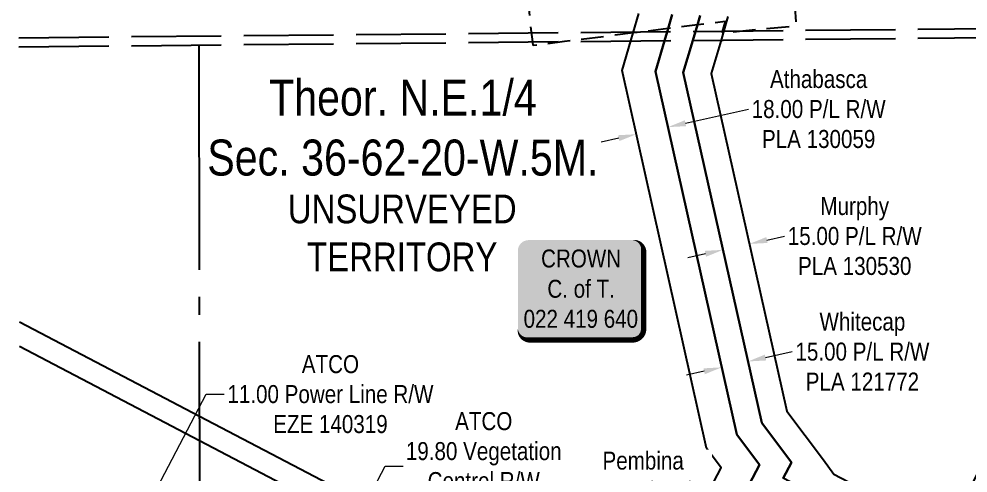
# Model space of a CAD drawing. Extents: x 507881 to 521259, y 6022177 to 6031356.
# Drawn here: x 508734 to 509262, y 6029371 to 6029624 of the extents above; entities that cross this region are included whole.
import ezdxf

# ---------------------------------------------------------------- set-up
doc = ezdxf.new("R2010")
doc.units = 0
doc.header["$LTSCALE"] = 5
doc.header["$PDMODE"] = 3
doc.header["$PDSIZE"] = 30
for name, pattern in [('foc-ACCESSROAD', [3.75, 2.5, -1.25]), ('foc-QUARTERLINE', [33, 25, -3, 2, -3]), ('foc-UNSURVEYED', [12.5, 10, -2.5])]:
    doc.linetypes.add(name, pattern=pattern)
doc.layers.get('Defpoints').update_dxf_attribs({"color": 9})
for name, color, linetype in [('AS-OWNER', 7, 'Continuous'), ('C-RW', 13, 'Continuous'), ('C-SYMBOL', 7, 'Continuous'), ('F-RW', 190, 'Continuous'), ('F-WS', 190, 'foc-ACCESSROAD'), ('L-QSEC', 8, 'foc-QUARTERLINE'), ('L-UNS-T', 3, 'Continuous'), ('L-USEC', 7, 'foc-UNSURVEYED')]:
    doc.layers.add(name, color=color, linetype=linetype)
for name, color, linetype, lineweight in [('C-RW-T', 13, 'Continuous', 9), ('F-EZE-T', 190, 'Continuous', 9), ('F-RW-T', 190, 'Continuous', 9)]:
    doc.layers.add(name, color=color, linetype=linetype, lineweight=lineweight)
doc.styles.add('175L', font='ARIALN.TTF', dxfattribs={"height": 20})
doc.styles.add('80', font='ARIALN.TTF', dxfattribs={"height": 10})
doc.styles.add('80CG', font='ARIALN.TTF', dxfattribs={"height": 10})
doc.styles.add('80L', font='ARIALN.TTF', dxfattribs={"height": 10})
doc.dimstyles.new('Compass 5 000', dxfattribs={"dimscale": 5, "dimtxt": 9, "dimasz": 2, "dimexe": 0.2, "dimexo": 0.0625, "dimgap": 0.5, "dimtad": 0, "dimtih": 1, "dimtoh": 1, "dimzin": 0, "dimdsep": 46, "dimtxsty": '80CG', "dimcen": 0.1, "dimse1": 1, "dimse2": 1, "dimclrd": 256, "dimclrt": 256, "dimaunit": 1, "dimadec": 4, "dimazin": 0, "dimtfac": 0.06, "dimtofl": 0, "dimtmove": 0, "dimatfit": 1, "dimfxl": 0.2, "dimtolj": 1, "dimtzin": 0, "dimlwd": -1, "dimarcsym": 0})

# ---------------------------------------------------------------- blocks, each defined once
blk = doc.blocks.new('*D1014')
at = {"layer": 'Defpoints', "color": 0, "transparency": 16777216}
for p in [(509120, 6029589.99), (509105.31, 6029586.7), (509140.46, 6029498.53)]:
    blk.add_point(p, dxfattribs=at)
at = {"layer": 'F-RW-T', "transparency": 16777216}
for p, q in [((509150.22, 6029500.71), (509159.98, 6029502.89)), ((509116.01, 6029493.06), (509106.25, 6029490.87))]:
    blk.add_line(p, q, dxfattribs=at)
for points in [[(509149.85, 6029502.33), (509150.58, 6029499.08), (509140.46, 6029498.53)], [(509115.64, 6029494.68), (509116.37, 6029491.43), (509125.77, 6029495.24)]]:
    blk.add_solid(points, dxfattribs=at)
at = {"layer": 'F-RW-T', "transparency": 16777216, "insert": (509199.06, 6029502.89), "char_height": 10, "attachment_point": 5, "style": '80CG'}
blk.add_mtext('\\A1;Murphy\\P15.00 P/L R/W\\PPLA 130530', dxfattribs=at)
blk = doc.blocks.new('*D1015')
at = {"layer": 'Defpoints', "color": 0, "transparency": 16777216}
for p in [(509077.57, 6029559.54), (509078.9, 6029553.58), (509096.48, 6029557.51)]:
    blk.add_point(p, dxfattribs=at)
at = {"layer": 'F-RW-T', "transparency": 16777216}
for p, q in [((509104.9, 6029565.65), (509139.9, 6029573.48)), ((509067.81, 6029557.35), (509058.05, 6029555.17))]:
    blk.add_line(p, q, dxfattribs=at)
for points in [[(509104.54, 6029567.28), (509105.27, 6029564.02), (509095.14, 6029563.47)], [(509067.45, 6029558.98), (509068.17, 6029555.73), (509077.57, 6029559.54)]]:
    blk.add_solid(points, dxfattribs=at)
at = {"layer": 'F-RW-T', "transparency": 16777216, "insert": (509178.99, 6029573.48), "char_height": 10, "attachment_point": 5, "style": '80CG'}
blk.add_mtext('\\A1;Athabasca\\P18.00 P/L R/W\\PPLA 130059', dxfattribs=at)
blk = doc.blocks.new('*D1291')
at = {"layer": 'C-RW-T', "transparency": 16777216}
for p, q in [((509149.44, 6029435.37), (509164.24, 6029438.68)), ((509115.29, 6029427.72), (509105.53, 6029425.54))]:
    blk.add_line(p, q, dxfattribs=at)
for points in [[(509149.08, 6029436.99), (509149.81, 6029433.74), (509139.68, 6029433.18)], [(509114.93, 6029429.35), (509115.65, 6029426.09), (509125.05, 6029429.91)]]:
    blk.add_solid(points, dxfattribs=at)
at = {"layer": 'Defpoints', "color": 0, "transparency": 16777216}
for p in [(509114.96, 6029543.62), (509100.32, 6029540.35), (509125.05, 6029429.91)]:
    blk.add_point(p, dxfattribs=at)
at = {"layer": 'C-RW-T', "transparency": 16777216, "insert": (509203.33, 6029438.68), "char_height": 10, "attachment_point": 5, "style": '80CG'}
blk.add_mtext('\\A1;Whitecap\\P15.00 P/L R/W\\PPLA 121772', dxfattribs=at)
blk = doc.blocks.new('*D1297')
at = {"layer": 'Defpoints', "color": 0, "transparency": 16777216}
for p in [(508937.35, 6029349.02), (508931.7, 6029338.23), (509004.58, 6029300.07)]:
    blk.add_point(p, dxfattribs=at)
at = {"layer": 'F-RW-T', "transparency": 16777216}
for p, q in [((509014.87, 6029319.73), (509032.28, 6029352.99)), ((509032.28, 6029352.99), (509042.28, 6029352.99)), ((508999.94, 6029291.21), (508995.3, 6029282.35))]:
    blk.add_line(p, q, dxfattribs=at)
for points in [[(509013.39, 6029320.5), (509016.34, 6029318.95), (509010.23, 6029310.87)], [(508998.46, 6029291.98), (509001.41, 6029290.44), (509004.58, 6029300.07)]]:
    blk.add_solid(points, dxfattribs=at)
at = {"layer": 'F-RW-T', "transparency": 16777216, "insert": (509081.37, 6029352.99), "char_height": 10, "attachment_point": 5, "style": '80CG', "bg_fill": 3, "box_fill_scale": 1.1, "bg_fill_color": 256, "bg_fill_true_color": 13158600, "bg_fill_transparency": 0}
blk.add_mtext('\\A1;Pembina\\P10.06 P/L R/W\\PPlan 1132 KS\\PROE 2189', dxfattribs=at)
blk = doc.blocks.new('*D1302')
at = {"layer": 'Defpoints', "color": 0, "transparency": 16777216}
for p in [(508788.73, 6029320.27), (508991.72, 6029226.47), (508986.62, 6029216.72)]:
    blk.add_point(p, dxfattribs=at)
at = {"layer": 'F-EZE-T', "transparency": 16777216}
for p, q in [((508798.46, 6029338.88), (508838.28, 6029414.98)), ((508838.28, 6029414.98), (508848.28, 6029414.98)), ((508784.09, 6029311.41), (508779.45, 6029302.55))]:
    blk.add_line(p, q, dxfattribs=at)
for points in [[(508796.99, 6029339.65), (508799.94, 6029338.11), (508793.83, 6029330.02)], [(508782.61, 6029312.18), (508785.57, 6029310.64), (508788.73, 6029320.27)]]:
    blk.add_solid(points, dxfattribs=at)
at = {"layer": 'F-EZE-T', "transparency": 16777216, "insert": (508907.42, 6029414.98), "char_height": 10, "attachment_point": 5, "style": '80CG'}
blk.add_mtext('\\A1;ATCO\\P11.00 Power Line R/W\\PEZE 140319', dxfattribs=at)
blk = doc.blocks.new('*U1414')
h = blk.add_hatch(color=255)
edge = h.paths.add_edge_path()
edge.add_line((-29, -28.5), (29, -28.5))
edge.add_arc((29, -22.5), 6, 270, 360)
edge.add_line((35, -22.5), (35, 21))
edge.add_arc((29, 21), 6, 0, 90)
edge.add_line((29, 27), (-29, 27))
edge.add_arc((-29, 21), 6, 90, 180)
edge.add_line((-35, 21), (-35, -22.5))
edge.add_arc((-29, -22.5), 6, 180, 270)
at = {"color": 14, "flags": 128}
blk.add_lwpolyline([(-29, -28.5, 3, 3, 0), (29, -28.5, 3, 3, 0.414214), (35, -22.5, 3, 3, 0), (35, 21, 3, 0, 0.414214), (29, 27, 0, 0, 0), (-29, 27, 0, 0, 0.414214), (-35, 21, 0, 0, 0), (-35, -22.5, 0, 3, 0.414214)], format="xyseb", close=True, dxfattribs=at)
at = {"color": 14, "style": '80'}
blk.add_attdef('ENTER_TEXT_001', (-26.85, -4.92), '', height=10, dxfattribs=at)
blk = doc.blocks.new('*D1619')
at = {"layer": 'Defpoints', "color": 0, "transparency": 16777216}
for p in [(508888.47, 6029280.5), (509108.06, 6029175.53), (509103.98, 6029167.73)]:
    blk.add_point(p, dxfattribs=at)
at = {"layer": 'F-EZE-T', "transparency": 16777216}
for p, q in [((508897.19, 6029297.16), (508937.89, 6029374.94)), ((508937.89, 6029374.94), (508947.89, 6029374.94)), ((508883.84, 6029271.64), (508879.2, 6029262.78))]:
    blk.add_line(p, q, dxfattribs=at)
for points in [[(508895.71, 6029297.93), (508898.67, 6029296.38), (508892.55, 6029288.3)], [(508882.36, 6029272.41), (508885.31, 6029270.86), (508888.47, 6029280.5)]]:
    blk.add_solid(points, dxfattribs=at)
at = {"layer": 'F-EZE-T', "transparency": 16777216, "insert": (508992.69, 6029374.94), "char_height": 10, "attachment_point": 5, "style": '80CG', "bg_fill": 3, "box_fill_scale": 1.1, "bg_fill_color": 256, "bg_fill_true_color": 13158600, "bg_fill_transparency": 0}
blk.add_mtext('\\A1;ATCO\\P19.80 Vegetation\\PControl R/W\\PEZE 880551', dxfattribs=at)

msp = doc.modelspace()

# ---------------------------------------------------------------- linework, layer by layer
at = {"layer": 'C-RW'}
for points in [[(508887.073, 6028787.701), (508884.604, 6028874.111), (508884.351, 6028882.5), (508919.162, 6028917.76), (508986.409, 6029002.942), (509042.272, 6028979.08), (509058.881, 6028971.984), (509067.409, 6028988.26), (509073.623, 6029000.119), (509075.395, 6029003.499), (509087.424, 6029026.456), (509143.651, 6029134.549), (509148.79, 6029144.288), (509152.898, 6029152.072), (509174.922, 6029193.896), (509077.457, 6029245.051), (509084.453, 6029258.344), (509090.124, 6029269.122), (509146.159, 6029375.645), (509133.39, 6029392.647), (509088.232, 6029594.34), (509093.307, 6029611.554), (509095.282, 6029618.259), (509097.571, 6029626.025)], [(509113.046, 6029625.475), (509111.518, 6029620.291), (509108.988, 6029611.701), (509103.717, 6029593.82), (509147.33, 6029399.061), (509163.847, 6029377.073), (509159.174, 6029368.377)]]:
    msp.add_lwpolyline(points, dxfattribs=at)
at = {"layer": 'F-RW'}
for points in [[(509074.128, 6029277.409), (509124.842, 6029374.053), (509116.599, 6029385.035), (509069.646, 6029594.964), (509074.485, 6029611.377), (509075.794, 6029615.821), (509078.996, 6029626.686)], [(509097.571, 6029626.025), (509095.282, 6029618.259), (509093.307, 6029611.554), (509088.232, 6029594.34), (509133.384, 6029392.655), (509146.159, 6029375.645), (509090.125, 6029269.12)], [(509317.93, 6029435.95), (509257.334, 6029318.664), (509256.655, 6029317.349), (509159.175, 6029368.381), (509163.847, 6029377.073), (509147.33, 6029399.061), (509103.717, 6029593.82), (509108.988, 6029611.701), (509111.518, 6029620.291), (509113.046, 6029625.475)], [(509128.541, 6029624.939), (509125.857, 6029615.832), (509124.684, 6029611.849), (509119.242, 6029593.386), (509161.267, 6029405.484), (509181.597, 6029378.419), (509187.474, 6029370.567), (509250.242, 6029337.619), (509312.838, 6029458.775)], [(508734.488, 6029455.242), (508834.536, 6029402.858), (509074.128, 6029277.409), (509090.125, 6029269.12), (509103.393, 6029262.09), (509200.864, 6029211.056), (509209.609, 6029206.5), (509213.42, 6029204.482), (509220.074, 6029200.998), (509227.429, 6029197.148), (509240.72, 6029190.189), (509380.113, 6029117.202)], [(509374.472, 6029106.399), (509235.057, 6029179.398), (509221.766, 6029186.359), (509214.392, 6029190.22), (509207.737, 6029193.704), (509203.937, 6029195.694), (509195.203, 6029200.231), (509097.752, 6029251.289), (509084.454, 6029258.342), (509068.466, 6029266.618), (508834.562, 6029389.089), (508734.514, 6029441.472)]]:
    msp.add_lwpolyline(points, dxfattribs=at)
at = {"layer": 'F-WS', "flags": 128}
msp.add_lwpolyline([(509153.325, 6029671.57), (509155.214, 6029656.653), (509170.218, 6029657.425), (509170.982, 6029646.739), (509171.85, 6029634.629), (509165.738, 6029630.255), (509166.449, 6029619.665), (509125.857, 6029615.832), (509125.279, 6029615.778), (509127.187, 6029622.251), (509111.518, 6029620.29), (509095.282, 6029618.258), (509075.794, 6029615.821), (509037.533, 6029611.031), (509020.158, 6029608.858), (509019.932, 6029610.866), (509017.361, 6029633.713), (509016.748, 6029638.477), (509015.743, 6029646.302), (509014.83, 6029653.399), (509007.161, 6029714.764), (509005.88, 6029724.676), (508999.691, 6029772.518), (509138.501, 6029790.195), (509144.537, 6029742.714), (509146.445, 6029727.739), (509148.651, 6029708.478), (509153.325, 6029671.57)], close=True, dxfattribs=at)
at = {"layer": 'L-QSEC', "flags": 128}
msp.add_lwpolyline([(508834.139, 6029609.118), (508835.662, 6028817.549)], dxfattribs=at)
at = {"layer": 'L-USEC'}
for p, q in [((508734.184, 6029613.202), (509635.042, 6029621.699)), ((508734.194, 6029608.175), (509635.089, 6029616.672))]:
    msp.add_line(p, q, dxfattribs=at)

# ---------------------------------------------------------------- block references
at = {"layer": 'AS-OWNER', "color": 6}
ref = msp.add_blockref('*U1414', (509046.651, 6029473.673), dxfattribs=dict(at, xscale=0.9994626999999787, yscale=0.9994626999999787, zscale=0.9994626999999787))
ref.add_attrib('ENTER_TEXT_001', 'CROWN', (509024.602, 6029485.439), dxfattribs={"layer": '0', "color": 14, "height": 9.9946, "style": '80'})
ref.add_attrib('ENTER_TEXT_002', 'C. of T.', (509028.096, 6029468.604), dxfattribs={"layer": '0', "color": 14, "height": 9.9946, "style": '80'})
ref.add_attrib('ENTER_TEXT_003', '022 419 640', (509014.867, 6029451.905), dxfattribs={"layer": '0', "color": 14, "height": 9.99463, "style": '80'})

# ---------------------------------------------------------------- texts
at = {"layer": 'C-SYMBOL', "color": 3, "insert": (508947.73, 6029589.881), "char_height": 19.98922, "width": 215.86803, "attachment_point": 2, "style": '175L'}
msp.add_mtext('Theor. N.E.1/4\\PSec. 36-62-20-W.5M.', dxfattribs=at)
at = {"layer": 'L-UNS-T', "color": 3, "insert": (508947.362, 6029504.556), "char_height": 16, "attachment_point": 5, "style": '80L'}
msp.add_mtext_dynamic_manual_height_columns('UNSURVEYED TERRITORY', width=126.34561, gutter_width=47.474, heights=[0], dxfattribs=at)

# ---------------------------------------------------------------- dimensions: what is measured, and where the dimension line sits
at = {"layer": 'C-RW-T'}
dim = msp.add_linear_dim(base=(509125.048, 6029429.906), p1=(509114.958, 6029543.622), p2=(509100.321, 6029540.345), angle=192.61996, text='Whitecap\\P15.00 P/L R/W\\PPLA 121772', dimstyle='Compass 5 000', dxfattribs=at)
dim.commit()
dim.dimension.update_dxf_attribs({"geometry": '*D1291', "text_midpoint": (509203.326, 6029438.68), "dimtype": 161})
at = {"layer": 'F-EZE-T'}
dim = msp.add_linear_dim(base=(508788.726, 6029320.271), p1=(508991.721, 6029226.473), p2=(508986.62, 6029216.724), angle=242.37952, text='ATCO\\P11.00 Power Line R/W\\PEZE 140319', dimstyle='Compass 5 000', dxfattribs=at)
dim.commit()
dim.dimension.update_dxf_attribs({"geometry": '*D1302', "text_midpoint": (508907.421, 6029414.977), "dimtype": 161})
at = {"layer": 'F-RW-T'}
for base, p1, p2, angle, text, picture, middle in [((509077.57, 6029559.536), (509096.476, 6029557.51), (509078.902, 6029553.579), 192.60736, 'Athabasca\\P18.00 P/L R/W\\PPLA 130059', '*D1015', (509178.985, 6029573.476)), ((509140.457, 6029498.526), (509105.311, 6029586.7), (509120.002, 6029589.985), 12.60692, 'Murphy\\P15.00 P/L R/W\\PPLA 130530', '*D1014', (509199.061, 6029502.891))]:
    dim = msp.add_linear_dim(base=base, p1=p1, p2=p2, angle=angle, text=text, dimstyle='Compass 5 000', dxfattribs=at)
    dim.commit()
    dim.dimension.update_dxf_attribs({"geometry": picture, "text_midpoint": middle, "dimtype": 161})

# ---------------------------------------------------------------- next in the draw order: dimensions: what is measured, and where the dimension line sits
at = {"layer": 'F-EZE-T', "color": 3}
dim = msp.add_linear_dim(base=(508888.474, 6029280.497), p1=(509108.064, 6029175.531), p2=(509103.983, 6029167.732), angle=242.37926, text='ATCO\\P19.80 Vegetation\\PControl R/W\\PEZE 880551', dimstyle='Compass 5 000', override={"dimtfill": 1}, dxfattribs=at)
dim.commit()
dim.dimension.update_dxf_attribs({"geometry": '*D1619', "text_midpoint": (508992.691, 6029374.935), "dimtype": 161})

# ---------------------------------------------------------------- next in the draw order: dimensions: what is measured, and where the dimension line sits
at = {"layer": 'F-RW-T'}
dim = msp.add_linear_dim(base=(509004.575, 6029300.07), p1=(508937.351, 6029349.025), p2=(508931.699, 6029338.229), angle=242.36355, text='Pembina\\P10.06 P/L R/W\\PPlan 1132 KS\\PROE 2189', dimstyle='Compass 5 000', override={"dimtfill": 1}, dxfattribs=at)
dim.commit()
dim.dimension.update_dxf_attribs({"geometry": '*D1297', "text_midpoint": (509081.371, 6029352.992), "dimtype": 161})

doc.saveas('drawing.dxf')
